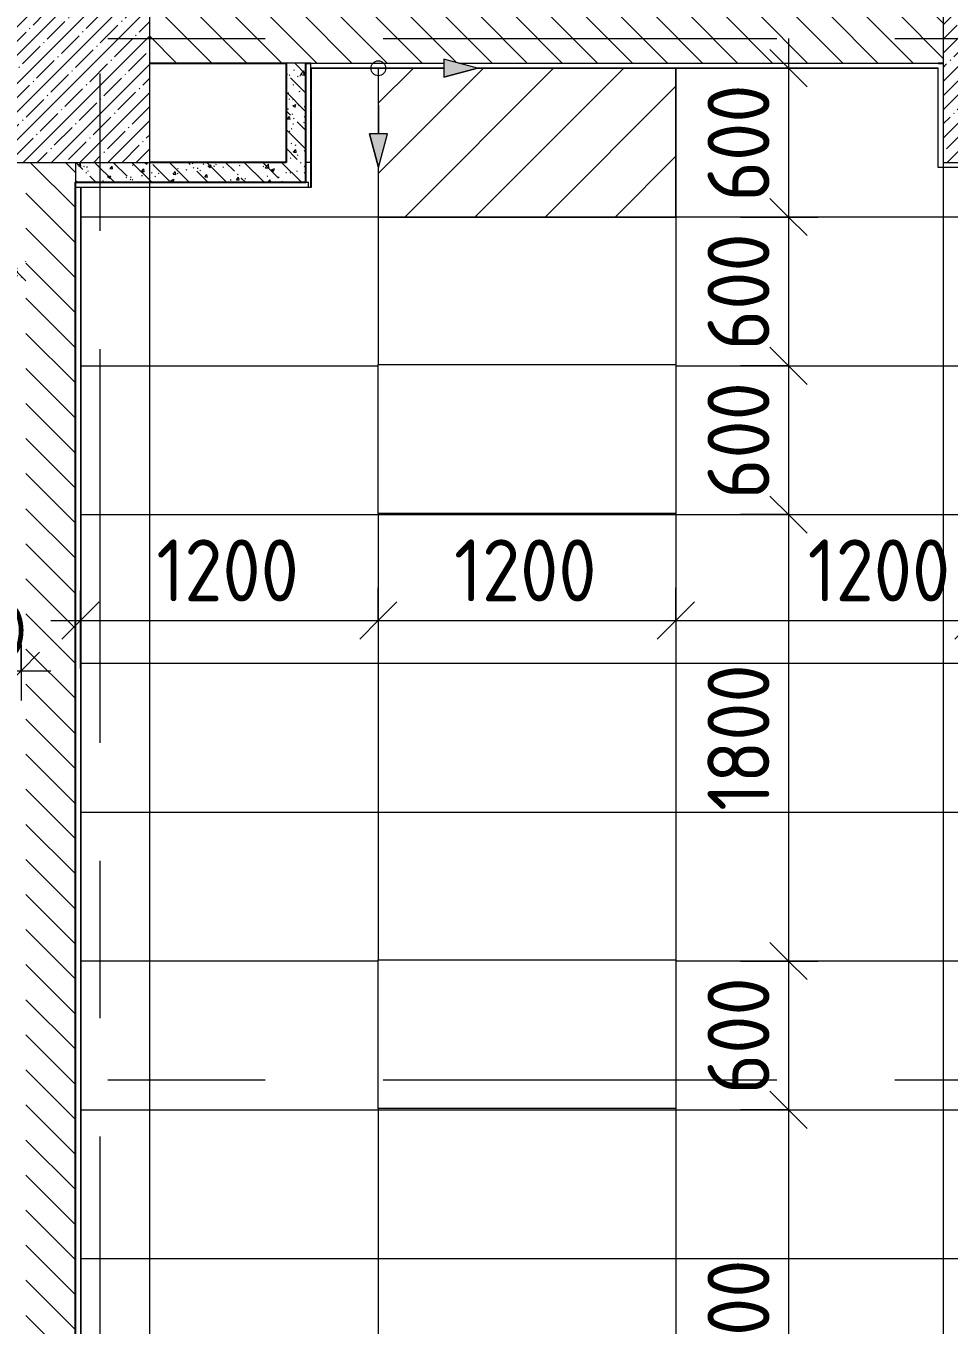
# Model space of a CAD drawing. Header units: millimetres. Extents: x -5507 to 191320, y -8553 to 29000.
# Drawn here: x 29311 to 33033, y 2612 to 7850 of the extents above; entities that cross this region are included whole.
import ezdxf

# ---------------------------------------------------------------- set-up
doc = ezdxf.new("R2010")
doc.units = ezdxf.units.MM
doc.linetypes.add('Осевая', pattern=[3175, 635, -476.25, 1587.5, -476.25])
for name, color, linetype, lineweight in [('A-ANNO-DIMS', 7, 'Continuous', 9), ('A-ANNO-DIMS-100', 7, 'Continuous', 9), ('A-CLNG', 7, 'Continuous', 9), ('A-CLNG-PATT', 7, 'Continuous', 9), ('A-DETL', 7, 'Continuous', 9), ('A-DETL-GENF', 7, 'Continuous', 9), ('A-FLOR', 7, 'Continuous', 9), ('A-WALL', 7, 'Continuous', 9), ('I-WALL', 7, 'Continuous', 9), ('S-COLS', 7, 'Continuous', 9), ('Оси-2', 7, 'Осевая', 9)]:
    doc.layers.add(name, color=color, linetype=linetype, lineweight=lineweight)
doc.layers.add('A-DETL-GENF-3', color=7, linetype='Continuous', lineweight=9, true_color=0x004000)
doc.layers.add('A-WALL-1', color=7, linetype='Continuous', lineweight=25, true_color=0x3c3c3c)
doc.styles.add('ISOCPEUR', font='isocpeur.ttf', dxfattribs={"width": 0.9, "height": 250})
doc.styles.add('ISOCPEUR_1', font='isocpeur.ttf', dxfattribs={"width": 0.9, "height": 200})
doc.dimstyles.new('ISO-2_0_0_9К_Средний_округл2', dxfattribs={"dimscale": 304.8, "dimtxt": 199.196235, "dimasz": 0.492126, "dimexe": 0.393701, "dimexo": 0, "dimgap": 0, "dimtad": 1, "dimdec": 0, "dimrnd": 10, "dimzin": 0, "dimdsep": 46, "dimtxsty": 'ISOCPEUR_1', "dimblk1": 'OBLIQUE', "dimblk2": 'OBLIQUE', "dimsah": 1, "dimcen": 0.09, "dimdle": 0.393701, "dimazin": 0, "dimtfac": 1, "dimtdec": 4, "dimtix": 1, "dimtmove": 0, "dimatfit": 3, "dimfxl": 1, "dimtvp": 1, "dimtolj": 1, "dimtzin": 0, "dimarcsym": 2})
doc.dimstyles.new('ISO-2_5_0_9К_БОЛЬШОЙ', dxfattribs={"dimscale": 304.8, "dimtxt": 248.995294, "dimasz": 0.492126, "dimexe": 0.393701, "dimexo": 0.984252, "dimgap": 0, "dimtad": 1, "dimdec": 0, "dimrnd": 10, "dimzin": 0, "dimdsep": 46, "dimtxsty": 'ISOCPEUR', "dimblk1": 'OBLIQUE', "dimblk2": 'OBLIQUE', "dimsah": 1, "dimcen": 0.09, "dimdle": 0.393701, "dimazin": 0, "dimtfac": 1, "dimtdec": 4, "dimtix": 1, "dimtmove": 2, "dimatfit": 3, "dimfxl": 1, "dimtvp": 1, "dimtolj": 1, "dimtzin": 0, "dimarcsym": 2})
doc.dimstyles.new('ISO-2_5_0_9К_БОЛЬШОЙ_1', dxfattribs={"dimscale": 304.8, "dimtxt": 248.995294, "dimasz": 0.492126, "dimexe": 0.393701, "dimexo": 0.984252, "dimgap": 0, "dimtad": 1, "dimdec": 0, "dimrnd": 10, "dimzin": 0, "dimdsep": 46, "dimtxsty": 'ISOCPEUR', "dimblk1": 'OBLIQUE', "dimblk2": 'OBLIQUE', "dimsah": 1, "dimcen": 0.09, "dimdle": 0.393701, "dimazin": 0, "dimtfac": 1, "dimtdec": 4, "dimtix": 1, "dimtmove": 0, "dimatfit": 3, "dimfxl": 1, "dimtvp": 1, "dimtolj": 1, "dimtzin": 0, "dimarcsym": 2})
pattern_1 = [(135, (0, 0), (-70.71068, -70.71068), [])]
pattern_2 = [(135, (0, 0), (-75.43415, -75.43415), [106.68, -17.78, 3.556, -17.78]), (135, (0, 75.39), (-75.43415, -75.43415), []), (50, (0, 0), (127.5292, -11.15758), [13.335, -146.685]), (355, (0, 0), (-24.66966, 133.74), [10.668, -117.348]), (100.451, (10.63, -0.93), (102.85973, 122.5818), [11.333, -124.663]), (46.184, (0, 35.56), (189.75516, -29.4304), [20.002, -220.027]), (96.636, (15.81, 33.1), (166.1822, 173.1996), [17, -186.995]), (351.184, (0, 35.56), (166.1839, 173.1976), [16.002, -176.022]), (21, (17.78, 26.67), (106.13027, -71.58603), [13.335, -146.685]), (326, (17.78, 26.67), (43.2619, 128.93175), [10.668, -117.348]), (71.451, (26.62, 20.7), (149.39198, 57.34505), [11.333, -124.663]), (37.5, (0, 0), (2.16223, 59.18836), [3.353, -112.573, 3.353, -115.773, -117.793]), (37.5, (0, 0), (2.16223, 59.18836), [-235.052, 3.353, -114.44]), (7.5, (0, 0), (46.77386, 70.12615), [3.353, -64.567, 3.353, -109.906, -44.894]), (7.5, (0, 0), (46.77386, 70.12615), [-181.178, 3.353, -41.542]), (327.5, (-39.65, 0), (94.91367, -4.01009), [3.353, -41.097, 3.353, -135.331, -184.023]), (327.5, (-39.65, 0), (94.91367, -4.01009), [-183.134, 3.353, -180.67]), (317.5, (-57.43, 0), (103.69057, 17.79882), [3.353, -54.432, 3.353, -88.748, -130.683]), (317.5, (-57.43, 0), (103.69057, 17.79882), [-149.885, 3.353, -127.33])]
pattern_3 = [(180, (29531.7, 6479.5), (-7e-14, -600), []), (270, (29531.7, 6479.5), (1200, 7e-14), [])]

# ---------------------------------------------------------------- blocks, each defined once
blk = doc.blocks.new('BSC_Колонна _Прямоугольная - 600х600-23286269-План потолков с обозначением видов отделки и геометрии 3 этажа в осях 1-12')
at = {"layer": 'S-COLS'}
h = blk.add_hatch(dxfattribs=at)
h.set_pattern_fill('FP_1', color=256, style=0, pattern_type=2)
h.set_pattern_definition([(45, (-29509.74, -7600), (-57.02463, 57.02463), []), (45, (-29452.72, -7600), (-57.02463, 57.02463), [100.806, -20.161, 3.353, -16.808])])
h.paths.add_polyline_path([(-300, -300), (300, -300), (300, 300), (-300, 300), (-300, 59.6)])
for p, q in [((300, 300), (-300, 300)), ((-300, 300), (-300, -300)), ((300, -300), (300, 300)), ((-300, -300), (300, -300))]:
    blk.add_line(p, q, dxfattribs=at)
blk = doc.blocks.new('BSC_Колонна _Прямоугольная - 600х600-V8-План потолков с обозначением видов отделки и геометрии 3 этажа в осях 1-12')
at = {"layer": 'S-COLS'}
h = blk.add_hatch(dxfattribs=at)
h.set_pattern_fill('FP_12', color=256, style=0, pattern_type=2)
h.set_pattern_definition([(45, (-33310, -7600), (-57.02463, 57.02463), []), (45, (-33252.975, -7600), (-57.02463, 57.02463), [100.806, -20.161, 3.353, -16.808])])
h.paths.add_polyline_path([(-300, -300), (300, -300), (300, 300), (-300, 300)])
for p, q in [((300, 300), (-300, 300)), ((-300, 300), (-300, -300)), ((300, -300), (300, 300)), ((-300, -300), (300, -300))]:
    blk.add_line(p, q, dxfattribs=at)
blk = doc.blocks.new('Начало раскладки_красным - Начало раскладки_красным-26112293-План потолков с обозначением видов отделки и геометрии 3 этажа в осях 1-12')
at = {"layer": 'A-DETL-GENF'}
for points in [[(36.2, 264.8), (0, 400), (-36.2, 264.8)], [(400, 0), (264.8, 36.2), (264.8, -36.2)]]:
    blk.add_hatch(color=256, dxfattribs=at).paths.add_polyline_path(points)
for p, q in [((0, 400), (-36.2, 264.8)), ((0, 400), (-36.2, 264.8)), ((36.2, 264.8), (0, 400)), ((0, 400), (36.2, 264.8)), ((-36.2, 264.8), (36.2, 264.8)), ((-36.2, 264.8), (36.2, 264.8)), ((0, 30), (0, 264.8)), ((30, 0), (264.8, 0)), ((400, 0), (264.8, 36.2)), ((264.8, 36.2), (264.8, -36.2)), ((400, 0), (264.8, 36.2)), ((264.8, 36.2), (264.8, -36.2)), ((400, 0), (264.8, -36.2)), ((264.8, -36.2), (400, 0))]:
    blk.add_line(p, q, dxfattribs=at)
blk.add_circle((0, 0), 30, dxfattribs=at)
blk = doc.blocks.new('DIMBLOCK67-План потолков с обозначением видов отделки и геометрии 3 этажа в осях 1-12')
at = {"layer": 'A-ANNO-DIMS-100'}
for p, q in [((28969.9, 5598.7), (28969.9, 5130)), ((28969.9, 5250), (28969.9, 5598.7)), ((29290.7, 5356), (29290.7, 5130)), ((29290.7, 5250), (29290.7, 5356)), ((28969.9, 5250), (29410.7, 5250))]:
    blk.add_line(p, q, dxfattribs=at)
at = {"layer": 'A-ANNO-DIMS-100', "lineweight": 20}
for p, q in [((28969.9, 5250), (29044.9, 5325)), ((29290.7, 5250), (29365.7, 5325)), ((28969.9, 5250), (28894.9, 5175)), ((29290.7, 5250), (29215.7, 5175))]:
    blk.add_line(p, q, dxfattribs=at)
at = {"layer": 'A-ANNO-DIMS-100', "color": 0, "insert": (28940.7, 5511.3), "char_height": 200, "width": 455.087, "attachment_point": 1, "line_spacing_factor": 1.149209, "style": 'ISOCPEUR_1'}
blk.add_mtext('320', dxfattribs=at)
blk = doc.blocks.new('_Oblique')
at = {"color": 0, "linetype": 'ByBlock', "lineweight": -2}
blk.add_line((-0.5, -0.5), (0.5, 0.5), dxfattribs=at)
blk = doc.blocks.new('DIMBLOCK68-План потолков с обозначением видов отделки и геометрии 3 этажа в осях 1-12')
at = {"layer": 'A-ANNO-DIMS-100'}
for p, q in [((29530.7, 5259), (29530.7, 5573)), ((30731.6, 5584.4), (30731.6, 5333)), ((30731.6, 5453), (30731.6, 5584.4)), ((29410.7, 5453), (30731.6, 5453)), ((29530.7, 5453), (29530.7, 5259))]:
    blk.add_line(p, q, dxfattribs=at)
at = {"layer": 'A-ANNO-DIMS-100', "lineweight": 20}
for p, q in [((29530.7, 5453), (29605.7, 5528)), ((30731.6, 5453), (30806.6, 5528)), ((29530.7, 5453), (29455.7, 5378)), ((30731.6, 5453), (30656.6, 5378))]:
    blk.add_line(p, q, dxfattribs=at)
at = {"layer": 'A-ANNO-DIMS-100', "color": 0, "insert": (29836.7, 5779.6), "char_height": 250, "width": 706.764, "attachment_point": 1, "line_spacing_factor": 1.149209, "style": 'ISOCPEUR'}
blk.add_mtext('1200', dxfattribs=at)
blk = doc.blocks.new('DIMBLOCK69-План потолков с обозначением видов отделки и геометрии 3 этажа в осях 1-12')
at = {"layer": 'A-ANNO-DIMS-100'}
for p, q in [((30731.6, 5584.4), (30731.6, 5333)), ((30731.6, 5453), (30731.6, 5584.4)), ((31931.6, 5584.4), (31931.6, 5333)), ((31931.6, 5453), (31931.6, 5584.4)), ((30731.6, 5453), (31931.6, 5453))]:
    blk.add_line(p, q, dxfattribs=at)
at = {"layer": 'A-ANNO-DIMS-100', "lineweight": 20}
for p, q in [((30731.6, 5453), (30806.6, 5528)), ((31931.6, 5453), (32006.6, 5528)), ((30731.6, 5453), (30656.6, 5378)), ((31931.6, 5453), (31856.6, 5378))]:
    blk.add_line(p, q, dxfattribs=at)
at = {"layer": 'A-ANNO-DIMS-100', "color": 0, "insert": (31037.1, 5779.6), "char_height": 250, "width": 706.764, "attachment_point": 1, "line_spacing_factor": 1.149209, "style": 'ISOCPEUR'}
blk.add_mtext('1200', dxfattribs=at)
blk = doc.blocks.new('DIMBLOCK70-План потолков с обозначением видов отделки и геометрии 3 этажа в осях 1-12')
at = {"layer": 'A-ANNO-DIMS-100'}
for p, q in [((31931.6, 5584.4), (31931.6, 5333)), ((31931.6, 5453), (31931.6, 5584.4)), ((33131.6, 5584.4), (33131.6, 5333)), ((33131.6, 5453), (33131.6, 5584.4)), ((31931.6, 5453), (33131.6, 5453))]:
    blk.add_line(p, q, dxfattribs=at)
at = {"layer": 'A-ANNO-DIMS-100', "lineweight": 20}
for p, q in [((31931.6, 5453), (32006.6, 5528)), ((33131.6, 5453), (33206.6, 5528)), ((31931.6, 5453), (31856.6, 5378)), ((33131.6, 5453), (33056.6, 5378))]:
    blk.add_line(p, q, dxfattribs=at)
at = {"layer": 'A-ANNO-DIMS-100', "color": 0, "insert": (32463.5, 5779.6), "char_height": 250, "width": 706.764, "attachment_point": 1, "line_spacing_factor": 1.149209, "style": 'ISOCPEUR'}
blk.add_mtext('1200', dxfattribs=at)
blk = doc.blocks.new('DIMBLOCK75-План потолков с обозначением видов отделки и геометрии 3 этажа в осях 1-12')
at = {"layer": 'A-ANNO-DIMS-100', "lineweight": 20}
for p, q in [((32385.8, 7680), (32310.8, 7755)), ((32385.8, 7680), (32460.8, 7605)), ((32385.8, 7079.5), (32310.8, 7154.5)), ((32385.8, 7079.5), (32460.8, 7004.5))]:
    blk.add_line(p, q, dxfattribs=at)
at = {"layer": 'A-ANNO-DIMS-100'}
for p, q in [((32385.8, 7800), (32385.8, 7079.5)), ((32191.9, 7680), (32505.8, 7680)), ((32385.8, 7680), (32191.9, 7680)), ((32191.9, 7079.5), (32505.8, 7079.5)), ((32385.8, 7079.5), (32191.9, 7079.5))]:
    blk.add_line(p, q, dxfattribs=at)
at = {"layer": 'A-ANNO-DIMS-100', "color": 0, "insert": (32059.2, 7142.7), "char_height": 250, "width": 568.858, "attachment_point": 1, "rotation": 90, "line_spacing_factor": 1.149209, "style": 'ISOCPEUR'}
blk.add_mtext('600', dxfattribs=at)
blk = doc.blocks.new('DIMBLOCK76-План потолков с обозначением видов отделки и геометрии 3 этажа в осях 1-12')
at = {"layer": 'A-ANNO-DIMS-100', "lineweight": 20}
for p, q in [((32385.8, 7079.5), (32310.8, 7154.5)), ((32385.8, 7079.5), (32460.8, 7004.5)), ((32385.8, 6479.5), (32310.8, 6554.5)), ((32385.8, 6479.5), (32460.8, 6404.5))]:
    blk.add_line(p, q, dxfattribs=at)
at = {"layer": 'A-ANNO-DIMS-100'}
for p, q in [((32191.9, 7079.5), (32505.8, 7079.5)), ((32385.8, 7079.5), (32191.9, 7079.5)), ((32385.8, 7079.5), (32385.8, 6479.5)), ((32191.9, 6479.5), (32505.8, 6479.5)), ((32385.8, 6479.5), (32191.9, 6479.5))]:
    blk.add_line(p, q, dxfattribs=at)
at = {"layer": 'A-ANNO-DIMS-100', "color": 0, "insert": (32059.2, 6542.5), "char_height": 250, "width": 568.858, "attachment_point": 1, "rotation": 90, "line_spacing_factor": 1.149209, "style": 'ISOCPEUR'}
blk.add_mtext('600', dxfattribs=at)
blk = doc.blocks.new('DIMBLOCK77-План потолков с обозначением видов отделки и геометрии 3 этажа в осях 1-12')
at = {"layer": 'A-ANNO-DIMS-100', "lineweight": 20}
for p, q in [((32385.8, 6479.5), (32310.8, 6554.5)), ((32385.8, 6479.5), (32460.8, 6404.5)), ((32385.8, 5879.5), (32310.8, 5954.5)), ((32385.8, 5879.5), (32460.8, 5804.5))]:
    blk.add_line(p, q, dxfattribs=at)
at = {"layer": 'A-ANNO-DIMS-100'}
for p, q in [((32191.9, 6479.5), (32505.8, 6479.5)), ((32385.8, 6479.5), (32191.9, 6479.5)), ((32385.8, 6479.5), (32385.8, 5879.5)), ((32191.9, 5879.5), (32505.8, 5879.5)), ((32385.8, 5879.5), (32191.9, 5879.5))]:
    blk.add_line(p, q, dxfattribs=at)
at = {"layer": 'A-ANNO-DIMS-100', "color": 0, "insert": (32059.2, 5942.5), "char_height": 250, "width": 568.858, "attachment_point": 1, "rotation": 90, "line_spacing_factor": 1.149209, "style": 'ISOCPEUR'}
blk.add_mtext('600', dxfattribs=at)
blk = doc.blocks.new('DIMBLOCK78-План потолков с обозначением видов отделки и геометрии 3 этажа в осях 1-12')
at = {"layer": 'A-ANNO-DIMS-100', "lineweight": 20}
for p, q in [((32385.8, 5879.5), (32310.8, 5954.5)), ((32385.8, 5879.5), (32460.8, 5804.5)), ((32385.8, 4079.5), (32310.8, 4154.5)), ((32385.8, 4079.5), (32460.8, 4004.5))]:
    blk.add_line(p, q, dxfattribs=at)
at = {"layer": 'A-ANNO-DIMS-100'}
for p, q in [((32191.9, 5879.5), (32505.8, 5879.5)), ((32385.8, 5879.5), (32191.9, 5879.5)), ((32385.8, 5879.5), (32385.8, 4079.5)), ((32191.9, 4079.5), (32505.8, 4079.5)), ((32385.8, 4079.5), (32191.9, 4079.5))]:
    blk.add_line(p, q, dxfattribs=at)
at = {"layer": 'A-ANNO-DIMS-100', "color": 0, "insert": (32059.2, 4685), "char_height": 250, "width": 706.764, "attachment_point": 1, "rotation": 90, "line_spacing_factor": 1.149209, "style": 'ISOCPEUR'}
blk.add_mtext('1800', dxfattribs=at)
blk = doc.blocks.new('DIMBLOCK79-План потолков с обозначением видов отделки и геометрии 3 этажа в осях 1-12')
at = {"layer": 'A-ANNO-DIMS-100', "lineweight": 20}
for p, q in [((32385.8, 4079.5), (32310.8, 4154.5)), ((32385.8, 4079.5), (32460.8, 4004.5)), ((32385.8, 3479.5), (32310.8, 3554.5)), ((32385.8, 3479.5), (32460.8, 3404.5))]:
    blk.add_line(p, q, dxfattribs=at)
at = {"layer": 'A-ANNO-DIMS-100'}
for p, q in [((32191.9, 4079.5), (32505.8, 4079.5)), ((32385.8, 4079.5), (32191.9, 4079.5)), ((32385.8, 4079.5), (32385.8, 3479.5)), ((32191.9, 3479.5), (32505.8, 3479.5)), ((32385.8, 3479.5), (32191.9, 3479.5))]:
    blk.add_line(p, q, dxfattribs=at)
at = {"layer": 'A-ANNO-DIMS-100', "color": 0, "insert": (32059.2, 3542.5), "char_height": 250, "width": 568.858, "attachment_point": 1, "rotation": 90, "line_spacing_factor": 1.149209, "style": 'ISOCPEUR'}
blk.add_mtext('600', dxfattribs=at)
blk = doc.blocks.new('DIMBLOCK80-План потолков с обозначением видов отделки и геометрии 3 этажа в осях 1-12')
at = {"layer": 'A-ANNO-DIMS-100', "lineweight": 20}
for p, q in [((32385.8, 3479.5), (32310.8, 3554.5)), ((32385.8, 3479.5), (32460.8, 3404.5)), ((32385.8, 1679.5), (32310.8, 1754.5)), ((32385.8, 1679.5), (32460.8, 1604.5))]:
    blk.add_line(p, q, dxfattribs=at)
at = {"layer": 'A-ANNO-DIMS-100'}
for p, q in [((32191.9, 3479.5), (32505.8, 3479.5)), ((32385.8, 3479.5), (32191.9, 3479.5)), ((32385.8, 3479.5), (32385.8, 1679.5)), ((32191.9, 1679.5), (32505.8, 1679.5)), ((32385.8, 1679.5), (32191.9, 1679.5))]:
    blk.add_line(p, q, dxfattribs=at)
at = {"layer": 'A-ANNO-DIMS-100', "color": 0, "insert": (32059.2, 2285), "char_height": 250, "width": 706.764, "attachment_point": 1, "rotation": 90, "line_spacing_factor": 1.149209, "style": 'ISOCPEUR'}
blk.add_mtext('1800', dxfattribs=at)

msp = doc.modelspace()

# ---------------------------------------------------------------- hatches: boundary and pattern name
at = {"layer": 'A-CLNG-PATT'}
h = msp.add_hatch(dxfattribs=at)
h.set_pattern_fill('FP_32', color=256, style=0, pattern_type=2)
h.set_pattern_definition(pattern_3)
h.paths.add_polyline_path([(37969, 421), (38249, 421), (38249, 7049), (37189, 7049), (37189, 7679), (33631, 7679), (33631, 7279), (33610, 7279), (33610, 6484.4), (34331.6, 6484.4), (34331.6, 5884.4), (33610, 5884.4), (33610, 4084.4), (34331.6, 4084.4), (34331.6, 3484.4), (33610, 3484.4), (33610, 1684.4), (34331.6, 1684.4), (34331.6, 1084.4), (33610, 1084.4), (33610, 521), (37969, 520)])
h.paths.add_polyline_path([(32989, 520), (32989, 521), (33010, 521), (33010, 7279), (32989, 7279), (32989, 7679), (31129, 7679), (30996.5, 7643.4), (30996.5, 7679), (30460.7, 7679), (30460.7, 7199), (29810, 7199), (29810, 521), (30363.8, 520)])
h.paths.add_polyline_path([(35531.6, 1084.4), (35531.6, 1684.4), (36731.6, 1684.4), (36731.6, 1084.4), (36176.7, 1084.4)])
h.paths.add_polyline_path([(30731.6, 1084.4), (30731.6, 1684.4), (31931.6, 1684.4), (31931.6, 1084.4)])
h.paths.add_polyline_path([(36176.7, 3484.4), (35531.6, 3484.4), (35531.6, 4084.4), (36731.6, 4084.4), (36731.6, 3484.4)])
h.paths.add_polyline_path([(30731.6, 3484.4), (30731.6, 4084.4), (31931.6, 4084.4), (31931.6, 3484.4)])
h.paths.add_polyline_path([(36731.6, 5884.4), (35531.6, 5884.4), (35531.6, 6484.4), (36731.6, 6484.4)])
h.paths.add_polyline_path([(31931.6, 5884.4), (30731.6, 5884.4), (30731.6, 6484.4), (31931.6, 6484.4)])
h.paths.add_polyline_path([(30731.9, 7279.5), (30695.6, 7414.7), (30768.1, 7414.8)])
h = msp.add_hatch(dxfattribs=at)
h.set_pattern_fill('FP_32', color=256, style=0, pattern_type=2)
h.set_pattern_definition(pattern_3)
h.paths.add_polyline_path([(33610, 521), (33610, 1084.4), (33131.6, 1084.4), (33131.6, 1684.4), (33610, 1684.4), (33610, 3484.4), (33131.6, 3484.4), (33131.6, 4084.4), (33610, 4084.4), (33610, 5884.4), (33131.6, 5884.4), (33131.6, 6484.4), (33610, 6484.4), (33610, 7279), (33010, 7279), (33010, 521), (33270.2, 521)])
h.paths.add_polyline_path([(29810, 521), (29810, 7199), (29531.7, 7199), (29531.7, 521)])
at = {"layer": 'A-DETL-GENF-3'}
h = msp.add_hatch(dxfattribs=at)
h.set_pattern_fill('FP_39', color=256, style=0, pattern_type=2)
h.set_pattern_definition([(45, (0, 0), (-141.4214, 141.4214), [])])
h.paths.add_polyline_path([(30996.5, 7079.5), (31931.7, 7079.5), (31931.7, 7680.5), (31131.7, 7679.7), (30996.5, 7643.4), (30996.5, 7680.5), (30731.7, 7680.5), (30731.7, 7414.7), (30768.1, 7414.8), (30731.7, 7279.5), (30731.7, 7079.5), (30768.1, 7079.5)])
at = {"layer": 'I-WALL'}
h = msp.add_hatch(dxfattribs=at)
h.set_pattern_fill('FP_9', color=256, style=0, pattern_type=2)
h.set_pattern_definition(pattern_1)
h.paths.add_polyline_path([(38540, 7700), (38540, 7900), (38490, 7900), (38490, 7700)])
h.paths.add_polyline_path([(37210, 7700), (37990, 7700), (37990, 7900), (33610, 7900), (33610, 7700), (36176.7, 7700)])
h.paths.add_polyline_path([(30459.7, 7700), (30996.5, 7700), (30996.5, 7715.9), (31055.9, 7700), (33010, 7700.8), (33010, 7900), (29809.7, 7900), (29809.7, 7700), (30439.7, 7700)])
h = msp.add_hatch(dxfattribs=at)
h.set_pattern_fill('FP_16', color=256, style=0, pattern_type=2)
h.set_pattern_definition(pattern_2)
h.paths.add_polyline_path([(30363.8, 7300), (30439.7, 7300), (30439.7, 7700), (30359.7, 7700), (30359.7, 7300)])
h = msp.add_hatch(dxfattribs=at)
h.set_pattern_fill('FP_9', color=256, style=0, pattern_type=2)
h.set_pattern_definition(pattern_1)
h.paths.add_polyline_path([(29507.6, 500), (29510.7, 500), (29510.7, 7300), (29310.7, 7300), (29310.7, 500)])
h = msp.add_hatch(dxfattribs=at)
h.set_pattern_fill('FP_16', color=256, style=0, pattern_type=2)
h.set_pattern_definition(pattern_2)
h.paths.add_polyline_path([(29510.7, 7220), (30439.7, 7220), (30439.7, 7300), (29510.7, 7300)])
h = msp.add_hatch(dxfattribs=at)
h.set_pattern_fill('FP_16', color=256, style=0, pattern_type=2)
h.set_pattern_definition(pattern_2)
h.paths.add_polyline_path([(28910.5, 6820), (29310.7, 6820), (29310.7, 6900), (27709.7, 6900), (27709.7, 6820)])

# ---------------------------------------------------------------- linework, layer by layer
at = {"layer": 'A-CLNG'}
for p, q in [((30731.6, 5884.4), (30731.6, 6484.4)), ((30731.6, 6484.4), (31931.6, 6484.4)), ((31931.6, 6484.4), (31931.6, 5884.4)), ((31931.6, 5884.4), (30731.6, 5884.4)), ((30731.6, 3484.4), (30731.6, 4084.4)), ((30731.6, 4084.4), (31931.6, 4084.4)), ((31931.6, 4084.4), (31931.6, 3484.4)), ((31931.6, 3484.4), (30731.6, 3484.4))]:
    msp.add_line(p, q, dxfattribs=at)
at = {"layer": 'A-DETL'}
for p, q in [((30996.5, 7680.5), (30731.7, 7680.5)), ((30731.7, 7680.5), (30731.7, 7414.7)), ((31931.7, 7680.5), (31128.8, 7680.5)), ((31931.7, 7079.5), (31931.7, 7680.5)), ((30731.7, 7280.4), (30731.7, 7079.5)), ((30731.7, 7079.5), (31931.7, 7079.5))]:
    msp.add_line(p, q, dxfattribs=at)
at = {"layer": 'A-FLOR'}
for p, q in [((29810, 500), (29810, 7300)), ((33010, 7300), (33010, 500))]:
    msp.add_line(p, q, dxfattribs=at)
at = {"layer": 'A-WALL'}
for p, q in [((30439.7, 7700), (30359.7, 7700)), ((30459.7, 7700), (30996.5, 7700)), ((31055.9, 7700), (32990, 7700)), ((29510.7, 7300), (29510.7, 7220))]:
    msp.add_line(p, q, dxfattribs=at)
at = {"layer": 'A-WALL-1'}
for p, q in [((29809.7, 7700), (30359.7, 7700)), ((30359.7, 7700), (30359.7, 7300)), ((30439.7, 7220), (30439.7, 7700)), ((30439.7, 7700), (30459.7, 7700)), ((32990, 7700), (33010, 7700)), ((30359.7, 7300), (29809.7, 7300)), ((29510.7, 500), (29510.7, 7220)), ((29510.7, 7220), (30439.7, 7220))]:
    msp.add_line(p, q, dxfattribs=at)
at = {"layer": 'I-WALL'}
for p, q in [((30459.7, 7200), (30459.7, 7700)), ((30996.5, 7680), (30460.7, 7680)), ((30460.7, 7679), (30460.7, 7199)), ((30996.5, 7679), (30460.7, 7679)), ((32989, 7679), (31129, 7679)), ((32989, 7680), (31130.7, 7680)), ((32989, 7279), (32989, 7679)), ((32990, 7280), (32990, 7680)), ((30459.7, 7300), (30439.7, 7300)), ((33631, 7279), (32989, 7279)), ((33630, 7280), (32990, 7280)), ((29510.7, 7200), (30459.7, 7200)), ((29530.7, 7199), (29530.7, 520)), ((30460.7, 7199), (29531.7, 7199)), ((29531.7, 7199), (29531.7, 521)), ((30439.7, 7220), (30449.7, 7220)), ((30449.7, 7200), (30449.7, 7220))]:
    msp.add_line(p, q, dxfattribs=at)
at = {"layer": 'Оси-2'}
for p, q in [((29610, 673.4), (29610, 24898.1)), ((-2109.8, 7800), (35990, 7800)), ((-2109.8, 3600), (35990, 3600))]:
    msp.add_line(p, q, dxfattribs=at)

# ---------------------------------------------------------------- block references
at = {"layer": 'A-DETL-GENF', "rotation": 270.0335966872865}
msp.add_blockref('Начало раскладки_красным - Начало раскладки_красным-26112293-План потолков с обозначением видов отделки и геометрии 3 этажа в осях 1-12', (30731.7, 7679.5), dxfattribs=at)
at = {"layer": 'S-COLS'}
for name, p in [('BSC_Колонна _Прямоугольная - 600х600-23286269-План потолков с обозначением видов отделки и геометрии 3 этажа в осях 1-12', (29509.7, 7600)), ('BSC_Колонна _Прямоугольная - 600х600-V8-План потолков с обозначением видов отделки и геометрии 3 этажа в осях 1-12', (33310, 7600))]:
    msp.add_blockref(name, p, dxfattribs=at)

# ---------------------------------------------------------------- dimensions: what is measured, and where the dimension line sits
at = {"layer": 'A-ANNO-DIMS'}
for base, p1, p2, override, picture, middle in [((32385.8190428, 7079.5000053), (32491.88506, 7680.0000053), (32491.88506, 7079.5000053), {"dimpost": '<>', "dimfxl": 600.5}, 'DIMBLOCK75-План потолков с обозначением видов отделки и геометрии 3 этажа в осях 1-12', (32260.8190428, 7379.7500053)), ((32385.8, 6479.5), (32491.9, 7079.5), (32491.9, 6479.5), {"dimpost": '<>', "dimfxl": 600}, 'DIMBLOCK76-План потолков с обозначением видов отделки и геометрии 3 этажа в осях 1-12', (32260.8, 6779.5)), ((32385.8, 5879.5), (32491.9, 6479.5), (32491.9, 5879.5), {"dimpost": '<>', "dimfxl": 600}, 'DIMBLOCK77-План потолков с обозначением видов отделки и геометрии 3 этажа в осях 1-12', (32260.8, 6179.5)), ((32385.8, 4079.5), (32491.9, 5879.5), (32491.9, 4079.5), {"dimpost": '<>', "dimfxl": 1800}, 'DIMBLOCK78-План потолков с обозначением видов отделки и геометрии 3 этажа в осях 1-12', (32260.8, 4979.5)), ((32385.8, 3479.5), (32491.9, 4079.5), (32491.9, 3479.5), {"dimpost": '<>', "dimfxl": 600}, 'DIMBLOCK79-План потолков с обозначением видов отделки и геометрии 3 этажа в осях 1-12', (32260.8, 3779.5)), ((32385.8, 1679.5), (32491.9, 3479.5), (32491.9, 1679.5), {"dimpost": '<>', "dimfxl": 1800}, 'DIMBLOCK80-План потолков с обозначением видов отделки и геометрии 3 этажа в осях 1-12', (32260.8, 2579.5))]:
    dim = msp.add_linear_dim(base=base, p1=p1, p2=p2, angle=90, dimstyle='ISO-2_5_0_9К_БОЛЬШОЙ_1', override=override, dxfattribs=at)
    dim.commit()
    dim.dimension.update_dxf_attribs({"geometry": picture, "text_midpoint": middle})
for base, p1, p2, dimstyle, override, picture, middle in [((30731.6, 5453), (29530.7, 5559), (30731.6, 5884.4), 'ISO-2_5_0_9К_БОЛЬШОЙ_1', {"dimpost": '<>', "dimfxl": 1244.204845}, 'DIMBLOCK68-План потолков с обозначением видов отделки и геометрии 3 этажа в осях 1-12', (30131.2, 5578)), ((31931.6, 5453), (30731.6, 5884.4), (31931.6, 5884.4), 'ISO-2_5_0_9К_БОЛЬШОЙ_1', {"dimpost": '<>', "dimfxl": 1200}, 'DIMBLOCK69-План потолков с обозначением видов отделки и геометрии 3 этажа в осях 1-12', (31331.6, 5578)), ((29290.7, 5250), (28969.9, 5598.7), (29290.7, 5356), 'ISO-2_0_0_9К_Средний_округл2', {"dimpost": '<>', "dimfxl": 402.286421}, 'DIMBLOCK67-План потолков с обозначением видов отделки и геометрии 3 этажа в осях 1-12', (29130.3, 5350))]:
    dim = msp.add_linear_dim(base=base, p1=p1, p2=p2, dimstyle=dimstyle, override=override, dxfattribs=at)
    dim.commit()
    dim.dimension.update_dxf_attribs({"geometry": picture, "text_midpoint": middle})
dim = msp.add_linear_dim(base=(33131.6, 5453), p1=(31931.6, 5884.4), p2=(33131.6, 5884.4), dimstyle='ISO-2_5_0_9К_БОЛЬШОЙ', override={"dimpost": '<>', "dimfxl": 1200}, dxfattribs=at)
dim.commit()
dim.dimension.update_dxf_attribs({"geometry": 'DIMBLOCK70-План потолков с обозначением видов отделки и геометрии 3 этажа в осях 1-12', "text_midpoint": (32816.9, 5612.9), "dimtype": 160})

doc.saveas('drawing.dxf')
